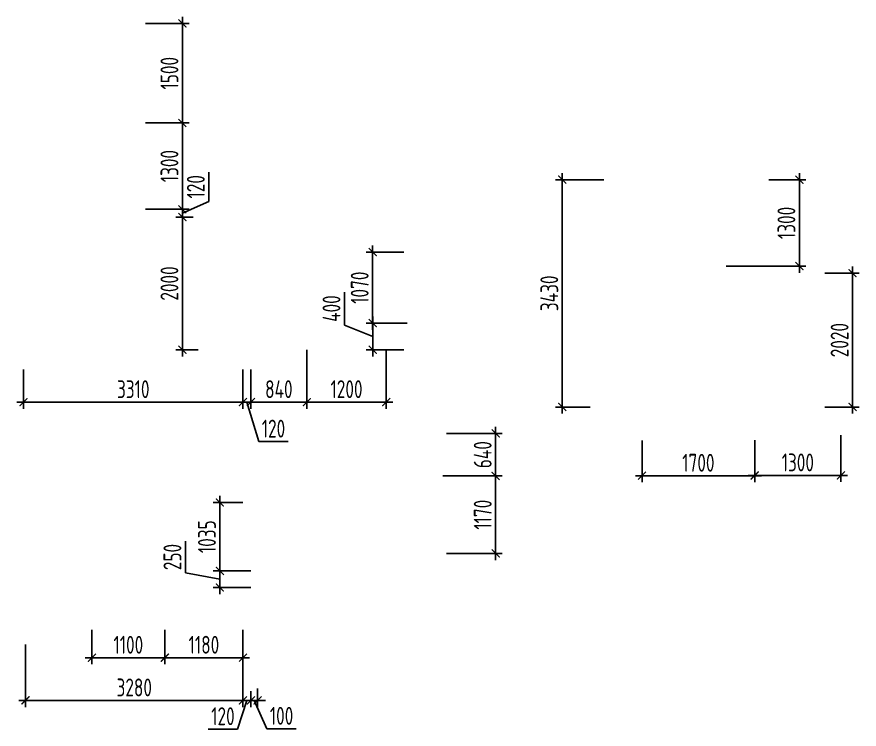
# Model space of a CAD drawing. Header units: millimetres. Extents: x -350007 to 535970, y -888 to 133718.
# Drawn here: x -291057 to -278352, y 59957 to 70701 of the extents above; entities that cross this region are included whole.
import ezdxf

# ---------------------------------------------------------------- set-up
doc = ezdxf.new("R2010")
doc.units = ezdxf.units.MM
doc.layers.add('АР_Размеры нов.', color=15, linetype='Continuous', lineweight=0)
doc.styles.add('ISOCPEUR', font='isocpeur.ttf', dxfattribs={"width": 0.7})
doc.dimstyles.new('R_100', dxfattribs={"dimtxt": 270, "dimasz": 120, "dimexe": 100, "dimexo": 0, "dimgap": 60, "dimtad": 1, "dimdec": 0, "dimrnd": 5, "dimzin": 0, "dimdsep": 46, "dimtxsty": 'ISOCPEUR', "dimblk": 'ARCHTICK', "dimcen": 0, "dimdle": 100, "dimclrd": 256, "dimclre": 256, "dimclrt": 256, "dimadec": 0, "dimazin": 0, "dimtfac": 2, "dimtdec": 0, "dimtofl": 0, "dimtmove": 1, "dimatfit": 3, "dimfxl": 1, "dimtvp": 3, "dimtolj": 1, "dimtzin": 0, "dimarcsym": 0})

# ---------------------------------------------------------------- blocks, each defined once
blk = doc.blocks.new('_ArchTick')
at = {"color": 0, "linetype": 'ByBlock', "const_width": 0.15}
blk.add_lwpolyline([(-0.5, -0.5), (0.5, 0.5)], dxfattribs=at)
blk = doc.blocks.new('*D2643')
at = {"layer": 'АР_Размеры нов.', "lineweight": -2, "ltscale": 100, "transparency": 16777216}
for p, q in [((-287995, 62243), (-287995, 63476)), ((-287646, 63376), (-288095, 63376)), ((-287646, 62343), (-288095, 62343))]:
    blk.add_line(p, q, dxfattribs=at)
at = {"layer": 'АР_Размеры нов.', "lineweight": -2, "ltscale": 100, "transparency": 16777216, "xscale": 120, "yscale": 120, "zscale": 120}
for p, rotation in [((-287995, 63376), 90), ((-287995, 62343), 270)]:
    blk.add_blockref('_ArchTick', p, dxfattribs=dict(at, rotation=rotation))
at = {"layer": 'АР_Размеры нов.', "ltscale": 100, "transparency": 16777216, "insert": (-288190, 62860), "char_height": 270, "attachment_point": 5, "rotation": 90, "style": 'ISOCPEUR'}
blk.add_mtext('\\A1;1035', dxfattribs=at)
blk = doc.blocks.new('*D2644')
at = {"layer": 'АР_Размеры нов.', "lineweight": -2, "ltscale": 100, "transparency": 16777216}
for p, q in [((-283835, 63876), (-283835, 62507)), ((-284633, 63776), (-283735, 63776)), ((-284577, 62607), (-283735, 62607))]:
    blk.add_line(p, q, dxfattribs=at)
at = {"layer": 'АР_Размеры нов.', "lineweight": -2, "ltscale": 100, "transparency": 16777216, "xscale": 120, "yscale": 120, "zscale": 120}
for p, rotation in [((-283835, 63776), 90), ((-283835, 62607), 270)]:
    blk.add_blockref('_ArchTick', p, dxfattribs=dict(at, rotation=rotation))
at = {"layer": 'АР_Размеры нов.', "ltscale": 100, "transparency": 16777216, "insert": (-284030, 63192), "char_height": 270, "attachment_point": 5, "rotation": 90, "style": 'ISOCPEUR'}
blk.add_mtext('\\A1;1170', dxfattribs=at)
blk = doc.blocks.new('*D2750')
at = {"layer": 'АР_Размеры нов.', "lineweight": -2, "ltscale": 100, "transparency": 16777216}
for p, q in [((-285690, 67252), (-285690, 65981)), ((-285218, 67152), (-285790, 67152)), ((-285171, 66081), (-285790, 66081))]:
    blk.add_line(p, q, dxfattribs=at)
at = {"layer": 'АР_Размеры нов.', "lineweight": -2, "ltscale": 100, "transparency": 16777216, "xscale": 120, "yscale": 120, "zscale": 120}
for p, rotation in [((-285690, 67152), 90), ((-285690, 66081), 270)]:
    blk.add_blockref('_ArchTick', p, dxfattribs=dict(at, rotation=rotation))
at = {"layer": 'АР_Размеры нов.', "ltscale": 100, "transparency": 16777216, "insert": (-285885, 66616), "char_height": 270, "attachment_point": 5, "rotation": 90, "style": 'ISOCPEUR'}
blk.add_mtext('\\A1;1070', dxfattribs=at)
blk = doc.blocks.new('*D2766')
at = {"layer": 'АР_Размеры нов.', "lineweight": -2, "ltscale": 100, "transparency": 16777216}
for p, q in [((-288515, 62314), (-288515, 62793)), ((-287995, 61994), (-287995, 62443)), ((-287995, 62219), (-288515, 62314)), ((-287526, 62343), (-288095, 62343)), ((-287526, 62094), (-288095, 62094))]:
    blk.add_line(p, q, dxfattribs=at)
at = {"layer": 'АР_Размеры нов.', "lineweight": -2, "ltscale": 100, "transparency": 16777216, "xscale": 120, "yscale": 120, "zscale": 120}
for p, rotation in [((-287995, 62343), 90), ((-287995, 62094), 270)]:
    blk.add_blockref('_ArchTick', p, dxfattribs=dict(at, rotation=rotation))
at = {"layer": 'АР_Размеры нов.', "ltscale": 100, "transparency": 16777216, "insert": (-288710, 62553), "char_height": 270, "attachment_point": 5, "rotation": 90, "style": 'ISOCPEUR'}
blk.add_mtext('\\A1;250', dxfattribs=at)
blk = doc.blocks.new('*D2767')
at = {"layer": 'АР_Размеры нов.', "lineweight": -2, "ltscale": 100, "transparency": 16777216}
for p, q in [((-284577, 64418), (-283735, 64418)), ((-283835, 63677), (-283835, 64518)), ((-284467, 63777), (-283735, 63777))]:
    blk.add_line(p, q, dxfattribs=at)
at = {"layer": 'АР_Размеры нов.', "lineweight": -2, "ltscale": 100, "transparency": 16777216, "xscale": 120, "yscale": 120, "zscale": 120}
for p, rotation in [((-283835, 64418), 90), ((-283835, 63777), 270)]:
    blk.add_blockref('_ArchTick', p, dxfattribs=dict(at, rotation=rotation))
at = {"layer": 'АР_Размеры нов.', "ltscale": 100, "transparency": 16777216, "insert": (-284030, 64097), "char_height": 270, "attachment_point": 5, "rotation": 90, "style": 'ISOCPEUR'}
blk.add_mtext('\\A1;640', dxfattribs=at)
blk = doc.blocks.new('*D2768')
at = {"layer": 'АР_Размеры нов.', "lineweight": -2, "ltscale": 100, "transparency": 16777216}
for p, q in [((-281627, 64312), (-281627, 63680)), ((-279927, 64317), (-279927, 63680)), ((-281727, 63780), (-279827, 63780))]:
    blk.add_line(p, q, dxfattribs=at)
at = {"layer": 'АР_Размеры нов.', "lineweight": -2, "ltscale": 100, "transparency": 16777216, "xscale": 120, "yscale": 120, "zscale": 120, "rotation": 180}
blk.add_blockref('_ArchTick', (-281627, 63780), dxfattribs=at)
at = {"layer": 'АР_Размеры нов.', "lineweight": -2, "ltscale": 100, "transparency": 16777216, "xscale": 120, "yscale": 120, "zscale": 120}
blk.add_blockref('_ArchTick', (-279927, 63780), dxfattribs=at)
at = {"layer": 'АР_Размеры нов.', "ltscale": 100, "transparency": 16777216, "insert": (-280777, 63975), "char_height": 270, "attachment_point": 5, "style": 'ISOCPEUR'}
blk.add_mtext('\\A1;1700', dxfattribs=at)
blk = doc.blocks.new('*D2769')
at = {"layer": 'АР_Размеры нов.', "lineweight": -2, "ltscale": 100, "transparency": 16777216}
for p, q in [((-279927, 64317), (-279927, 63685)), ((-278627, 64390), (-278627, 63685)), ((-280027, 63785), (-278527, 63785))]:
    blk.add_line(p, q, dxfattribs=at)
at = {"layer": 'АР_Размеры нов.', "lineweight": -2, "ltscale": 100, "transparency": 16777216, "xscale": 120, "yscale": 120, "zscale": 120, "rotation": 180}
blk.add_blockref('_ArchTick', (-279927, 63785), dxfattribs=at)
at = {"layer": 'АР_Размеры нов.', "lineweight": -2, "ltscale": 100, "transparency": 16777216, "xscale": 120, "yscale": 120, "zscale": 120}
blk.add_blockref('_ArchTick', (-278627, 63785), dxfattribs=at)
at = {"layer": 'АР_Размеры нов.', "ltscale": 100, "transparency": 16777216, "insert": (-279277, 63980), "char_height": 270, "attachment_point": 5, "style": 'ISOCPEUR'}
blk.add_mtext('\\A1;1300', dxfattribs=at)
blk = doc.blocks.new('*D2770')
at = {"layer": 'АР_Размеры нов.', "lineweight": -2, "ltscale": 100, "transparency": 16777216}
for p, q in [((-288560, 69001), (-288560, 70701)), ((-289115, 70601), (-288460, 70601)), ((-289115, 69101), (-288460, 69101))]:
    blk.add_line(p, q, dxfattribs=at)
at = {"layer": 'АР_Размеры нов.', "lineweight": -2, "ltscale": 100, "transparency": 16777216, "xscale": 120, "yscale": 120, "zscale": 120}
for p, rotation in [((-288560, 70601), 90), ((-288560, 69101), 270)]:
    blk.add_blockref('_ArchTick', p, dxfattribs=dict(at, rotation=rotation))
at = {"layer": 'АР_Размеры нов.', "ltscale": 100, "transparency": 16777216, "insert": (-288755, 69851), "char_height": 270, "attachment_point": 5, "rotation": 90, "style": 'ISOCPEUR'}
blk.add_mtext('\\A1;1500', dxfattribs=at)
blk = doc.blocks.new('*D3034')
at = {"layer": 'АР_Размеры нов.', "lineweight": -2, "ltscale": 100, "transparency": 16777216}
for p, q in [((-279714, 68244), (-279154, 68244)), ((-279254, 68344), (-279254, 66841)), ((-280359, 66941), (-279154, 66941))]:
    blk.add_line(p, q, dxfattribs=at)
at = {"layer": 'АР_Размеры нов.', "lineweight": -2, "ltscale": 100, "transparency": 16777216, "xscale": 120, "yscale": 120, "zscale": 120}
for p, rotation in [((-279254, 68244), 90), ((-279254, 66941), 270)]:
    blk.add_blockref('_ArchTick', p, dxfattribs=dict(at, rotation=rotation))
at = {"layer": 'АР_Размеры нов.', "ltscale": 100, "transparency": 16777216, "insert": (-279449, 67593), "char_height": 270, "attachment_point": 5, "rotation": 90, "style": 'ISOCPEUR'}
blk.add_mtext('\\A1;1300', dxfattribs=at)
blk = doc.blocks.new('*D3068')
at = {"layer": 'АР_Размеры нов.', "lineweight": -2, "ltscale": 100, "transparency": 16777216}
for p, q in [((-288560, 69201), (-288560, 67699)), ((-289115, 69101), (-288460, 69101)), ((-289115, 67799), (-288460, 67799))]:
    blk.add_line(p, q, dxfattribs=at)
at = {"layer": 'АР_Размеры нов.', "lineweight": -2, "ltscale": 100, "transparency": 16777216, "xscale": 120, "yscale": 120, "zscale": 120}
for p, rotation in [((-288560, 69101), 90), ((-288560, 67799), 270)]:
    blk.add_blockref('_ArchTick', p, dxfattribs=dict(at, rotation=rotation))
at = {"layer": 'АР_Размеры нов.', "ltscale": 100, "transparency": 16777216, "insert": (-288755, 68450), "char_height": 270, "attachment_point": 5, "rotation": 90, "style": 'ISOCPEUR'}
blk.add_mtext('\\A1;1300', dxfattribs=at)
blk = doc.blocks.new('*D3076')
at = {"layer": 'АР_Размеры нов.', "lineweight": -2, "ltscale": 100, "transparency": 16777216}
for p, q in [((-286684, 65679), (-286684, 64790)), ((-285484, 65679), (-285484, 64790)), ((-285384, 64890), (-286784, 64890))]:
    blk.add_line(p, q, dxfattribs=at)
at = {"layer": 'АР_Размеры нов.', "lineweight": -2, "ltscale": 100, "transparency": 16777216, "xscale": 120, "yscale": 120, "zscale": 120, "rotation": 180}
blk.add_blockref('_ArchTick', (-286684, 64890), dxfattribs=at)
at = {"layer": 'АР_Размеры нов.', "lineweight": -2, "ltscale": 100, "transparency": 16777216, "xscale": 120, "yscale": 120, "zscale": 120}
blk.add_blockref('_ArchTick', (-285484, 64890), dxfattribs=at)
at = {"layer": 'АР_Размеры нов.', "ltscale": 100, "transparency": 16777216, "insert": (-286084, 65085), "char_height": 270, "attachment_point": 5, "style": 'ISOCPEUR'}
blk.add_mtext('\\A1;1200', dxfattribs=at)
blk = doc.blocks.new('*D3081')
at = {"layer": 'АР_Размеры нов.', "lineweight": -2, "ltscale": 100, "transparency": 16777216}
for p, q in [((-286116, 66052), (-286116, 66550)), ((-285217, 66081), (-285789, 66081)), ((-285689, 65579), (-285689, 66181)), ((-285689, 65880), (-286116, 66052)), ((-285218, 65679), (-285789, 65679))]:
    blk.add_line(p, q, dxfattribs=at)
at = {"layer": 'АР_Размеры нов.', "lineweight": -2, "ltscale": 100, "transparency": 16777216, "xscale": 120, "yscale": 120, "zscale": 120}
for p, rotation in [((-285689, 66081), 90), ((-285689, 65679), 270)]:
    blk.add_blockref('_ArchTick', p, dxfattribs=dict(at, rotation=rotation))
at = {"layer": 'АР_Размеры нов.', "ltscale": 100, "transparency": 16777216, "insert": (-286311, 66301), "char_height": 270, "attachment_point": 5, "rotation": 90, "style": 'ISOCPEUR'}
blk.add_mtext('\\A1;400', dxfattribs=at)
blk = doc.blocks.new('*D3082')
at = {"layer": 'АР_Размеры нов.', "lineweight": -2, "ltscale": 100, "transparency": 16777216}
for p, q in [((-282205, 68245), (-282931, 68245)), ((-282831, 64716), (-282831, 68345)), ((-282409, 64816), (-282931, 64816))]:
    blk.add_line(p, q, dxfattribs=at)
at = {"layer": 'АР_Размеры нов.', "lineweight": -2, "ltscale": 100, "transparency": 16777216, "xscale": 120, "yscale": 120, "zscale": 120}
for p, rotation in [((-282831, 68245), 90), ((-282831, 64816), 270)]:
    blk.add_blockref('_ArchTick', p, dxfattribs=dict(at, rotation=rotation))
at = {"layer": 'АР_Размеры нов.', "ltscale": 100, "transparency": 16777216, "insert": (-283026, 66531), "char_height": 270, "attachment_point": 5, "rotation": 90, "style": 'ISOCPEUR'}
blk.add_mtext('\\A1;3430', dxfattribs=at)
blk = doc.blocks.new('*D2985')
at = {"layer": 'АР_Размеры нов.', "lineweight": -2, "ltscale": 500, "transparency": 16777216}
for p, q in [((-278868, 66835), (-278352, 66835)), ((-278452, 66935), (-278452, 64716)), ((-278869, 64816), (-278352, 64816))]:
    blk.add_line(p, q, dxfattribs=at)
at = {"layer": 'АР_Размеры нов.', "lineweight": -2, "ltscale": 500, "transparency": 16777216, "xscale": 120, "yscale": 120, "zscale": 120}
for p, rotation in [((-278452, 66835), 90), ((-278452, 64816), 270)]:
    blk.add_blockref('_ArchTick', p, dxfattribs=dict(at, rotation=rotation))
at = {"layer": 'АР_Размеры нов.', "lineweight": 13, "ltscale": 500, "transparency": 16777216, "insert": (-278647, 65825), "char_height": 270, "attachment_point": 5, "rotation": 90, "style": 'ISOCPEUR'}
blk.add_mtext('\\A1;2020', dxfattribs=at)
blk = doc.blocks.new('*D2986')
at = {"layer": 'АР_Размеры нов.', "lineweight": -2, "ltscale": 500, "transparency": 16777216}
for p, q in [((-290927, 61233), (-290927, 60291)), ((-287646, 60976), (-287646, 60291)), ((-291027, 60391), (-287546, 60391))]:
    blk.add_line(p, q, dxfattribs=at)
at = {"layer": 'АР_Размеры нов.', "lineweight": -2, "ltscale": 500, "transparency": 16777216, "xscale": 120, "yscale": 120, "zscale": 120, "rotation": 180}
blk.add_blockref('_ArchTick', (-290927, 60391), dxfattribs=at)
at = {"layer": 'АР_Размеры нов.', "lineweight": -2, "ltscale": 500, "transparency": 16777216, "xscale": 120, "yscale": 120, "zscale": 120}
blk.add_blockref('_ArchTick', (-287646, 60391), dxfattribs=at)
at = {"layer": 'АР_Размеры нов.', "lineweight": 13, "ltscale": 500, "transparency": 16777216, "insert": (-289286, 60586), "char_height": 270, "attachment_point": 5, "style": 'ISOCPEUR'}
blk.add_mtext('\\A1;3280', dxfattribs=at)
blk = doc.blocks.new('*D2987')
at = {"layer": 'АР_Размеры нов.', "lineweight": -2, "ltscale": 500, "transparency": 16777216}
for p, q in [((-287646, 60976), (-287646, 60291)), ((-287526, 60528), (-287526, 60291)), ((-287746, 60391), (-287426, 60391)), ((-287586, 60391), (-287728, 59957)), ((-287728, 59957), (-288169, 59957))]:
    blk.add_line(p, q, dxfattribs=at)
at = {"layer": 'АР_Размеры нов.', "lineweight": -2, "ltscale": 500, "transparency": 16777216, "xscale": 120, "yscale": 120, "zscale": 120, "rotation": 180}
blk.add_blockref('_ArchTick', (-287646, 60391), dxfattribs=at)
at = {"layer": 'АР_Размеры нов.', "lineweight": -2, "ltscale": 500, "transparency": 16777216, "xscale": 120, "yscale": 120, "zscale": 120}
blk.add_blockref('_ArchTick', (-287526, 60391), dxfattribs=at)
at = {"layer": 'АР_Размеры нов.', "lineweight": 13, "ltscale": 500, "transparency": 16777216, "insert": (-287948, 60152), "char_height": 270, "attachment_point": 5, "style": 'ISOCPEUR'}
blk.add_mtext('\\A1;120', dxfattribs=at)
blk = doc.blocks.new('*D2988')
at = {"layer": 'АР_Размеры нов.', "lineweight": -2, "ltscale": 500, "transparency": 16777216}
for p, q in [((-287526, 60528), (-287526, 60291)), ((-287426, 60570), (-287426, 60291)), ((-287526, 60391), (-287646, 60391)), ((-287526, 60391), (-287426, 60391)), ((-287476, 60391), (-287285, 59963)), ((-287426, 60391), (-287306, 60391)), ((-287285, 59963), (-286843, 59963))]:
    blk.add_line(p, q, dxfattribs=at)
at = {"layer": 'АР_Размеры нов.', "lineweight": -2, "ltscale": 500, "transparency": 16777216, "xscale": 120, "yscale": 120, "zscale": 120}
blk.add_blockref('_ArchTick', (-287526, 60391), dxfattribs=at)
at = {"layer": 'АР_Размеры нов.', "lineweight": -2, "ltscale": 500, "transparency": 16777216, "xscale": 120, "yscale": 120, "zscale": 120, "rotation": 180}
blk.add_blockref('_ArchTick', (-287426, 60391), dxfattribs=at)
at = {"layer": 'АР_Размеры нов.', "lineweight": 13, "ltscale": 500, "transparency": 16777216, "insert": (-287064, 60158), "char_height": 270, "attachment_point": 5, "style": 'ISOCPEUR'}
blk.add_mtext('\\A1;100', dxfattribs=at)
blk = doc.blocks.new('*D2991')
at = {"layer": 'АР_Размеры нов.', "lineweight": -2, "ltscale": 500, "transparency": 16777216}
for p, q in [((-288162, 67917), (-288162, 68359)), ((-288560, 67739), (-288162, 67917)), ((-288560, 67899), (-288560, 67579)), ((-289115, 67799), (-288460, 67799)), ((-288399, 67679), (-288660, 67679))]:
    blk.add_line(p, q, dxfattribs=at)
at = {"layer": 'АР_Размеры нов.', "lineweight": -2, "ltscale": 500, "transparency": 16777216, "xscale": 120, "yscale": 120, "zscale": 120}
for p, rotation in [((-288560, 67799), 90), ((-288560, 67679), 270)]:
    blk.add_blockref('_ArchTick', p, dxfattribs=dict(at, rotation=rotation))
at = {"layer": 'АР_Размеры нов.', "lineweight": 13, "ltscale": 500, "transparency": 16777216, "insert": (-288357, 68138), "char_height": 270, "attachment_point": 5, "rotation": 90, "style": 'ISOCPEUR'}
blk.add_mtext('\\A1;120', dxfattribs=at)
blk = doc.blocks.new('*D2992')
at = {"layer": 'АР_Размеры нов.', "lineweight": -2, "ltscale": 500, "transparency": 16777216}
for p, q in [((-288560, 67779), (-288560, 65579)), ((-288399, 67679), (-288660, 67679)), ((-288324, 65679), (-288660, 65679))]:
    blk.add_line(p, q, dxfattribs=at)
at = {"layer": 'АР_Размеры нов.', "lineweight": -2, "ltscale": 500, "transparency": 16777216, "xscale": 120, "yscale": 120, "zscale": 120}
for p, rotation in [((-288560, 67679), 90), ((-288560, 65679), 270)]:
    blk.add_blockref('_ArchTick', p, dxfattribs=dict(at, rotation=rotation))
at = {"layer": 'АР_Размеры нов.', "lineweight": 13, "ltscale": 500, "transparency": 16777216, "insert": (-288755, 66679), "char_height": 270, "attachment_point": 5, "rotation": 90, "style": 'ISOCPEUR'}
blk.add_mtext('\\A1;2000', dxfattribs=at)
blk = doc.blocks.new('*D2993')
at = {"layer": 'АР_Размеры нов.', "lineweight": -2, "ltscale": 500, "transparency": 16777216}
for p, q in [((-290957, 65384), (-290957, 64790)), ((-287646, 65384), (-287646, 64790)), ((-291057, 64890), (-287546, 64890))]:
    blk.add_line(p, q, dxfattribs=at)
at = {"layer": 'АР_Размеры нов.', "lineweight": -2, "ltscale": 500, "transparency": 16777216, "xscale": 120, "yscale": 120, "zscale": 120, "rotation": 180}
blk.add_blockref('_ArchTick', (-290957, 64890), dxfattribs=at)
at = {"layer": 'АР_Размеры нов.', "lineweight": -2, "ltscale": 500, "transparency": 16777216, "xscale": 120, "yscale": 120, "zscale": 120}
blk.add_blockref('_ArchTick', (-287646, 64890), dxfattribs=at)
at = {"layer": 'АР_Размеры нов.', "lineweight": 13, "ltscale": 500, "transparency": 16777216, "insert": (-289301, 65085), "char_height": 270, "attachment_point": 5, "style": 'ISOCPEUR'}
blk.add_mtext('\\A1;3310', dxfattribs=at)
blk = doc.blocks.new('*D2994')
at = {"layer": 'АР_Размеры нов.', "lineweight": -2, "ltscale": 500, "transparency": 16777216}
for p, q in [((-287646, 65384), (-287646, 64790)), ((-287526, 65384), (-287526, 64790)), ((-287746, 64890), (-287426, 64890)), ((-287586, 64890), (-287407, 64295)), ((-287407, 64295), (-286966, 64295))]:
    blk.add_line(p, q, dxfattribs=at)
at = {"layer": 'АР_Размеры нов.', "lineweight": -2, "ltscale": 500, "transparency": 16777216, "xscale": 120, "yscale": 120, "zscale": 120, "rotation": 180}
blk.add_blockref('_ArchTick', (-287646, 64890), dxfattribs=at)
at = {"layer": 'АР_Размеры нов.', "lineweight": -2, "ltscale": 500, "transparency": 16777216, "xscale": 120, "yscale": 120, "zscale": 120}
blk.add_blockref('_ArchTick', (-287526, 64890), dxfattribs=at)
at = {"layer": 'АР_Размеры нов.', "lineweight": 13, "ltscale": 500, "transparency": 16777216, "insert": (-287186, 64490), "char_height": 270, "attachment_point": 5, "style": 'ISOCPEUR'}
blk.add_mtext('\\A1;120', dxfattribs=at)
blk = doc.blocks.new('*D2995')
at = {"layer": 'АР_Размеры нов.', "lineweight": -2, "ltscale": 500, "transparency": 16777216}
for p, q in [((-287526, 65384), (-287526, 64790)), ((-286684, 65384), (-286684, 64790)), ((-287626, 64890), (-286584, 64890))]:
    blk.add_line(p, q, dxfattribs=at)
at = {"layer": 'АР_Размеры нов.', "lineweight": -2, "ltscale": 500, "transparency": 16777216, "xscale": 120, "yscale": 120, "zscale": 120, "rotation": 180}
blk.add_blockref('_ArchTick', (-287526, 64890), dxfattribs=at)
at = {"layer": 'АР_Размеры нов.', "lineweight": -2, "ltscale": 500, "transparency": 16777216, "xscale": 120, "yscale": 120, "zscale": 120}
blk.add_blockref('_ArchTick', (-286684, 64890), dxfattribs=at)
at = {"layer": 'АР_Размеры нов.', "lineweight": 13, "ltscale": 500, "transparency": 16777216, "insert": (-287105, 65085), "char_height": 270, "attachment_point": 5, "style": 'ISOCPEUR'}
blk.add_mtext('\\A1;840', dxfattribs=at)
blk = doc.blocks.new('*D2577')
at = {"layer": 'АР_Размеры нов.', "lineweight": -2, "ltscale": 500, "transparency": 16777216}
for p, q in [((-288825, 61456), (-288825, 60935)), ((-287646, 61456), (-287646, 60935)), ((-287546, 61035), (-288925, 61035))]:
    blk.add_line(p, q, dxfattribs=at)
at = {"layer": 'АР_Размеры нов.', "lineweight": -2, "ltscale": 500, "transparency": 16777216, "xscale": 120, "yscale": 120, "zscale": 120, "rotation": 180}
blk.add_blockref('_ArchTick', (-288825, 61035), dxfattribs=at)
at = {"layer": 'АР_Размеры нов.', "lineweight": -2, "ltscale": 500, "transparency": 16777216, "xscale": 120, "yscale": 120, "zscale": 120}
blk.add_blockref('_ArchTick', (-287646, 61035), dxfattribs=at)
at = {"layer": 'АР_Размеры нов.', "lineweight": 13, "ltscale": 500, "transparency": 16777216, "insert": (-288235, 61230), "char_height": 270, "attachment_point": 5, "style": 'ISOCPEUR'}
blk.add_mtext('\\A1;1180', dxfattribs=at)
blk = doc.blocks.new('*D2578')
at = {"layer": 'АР_Размеры нов.', "lineweight": -2, "ltscale": 500, "transparency": 16777216}
for p, q in [((-289925, 61456), (-289925, 60935)), ((-288825, 61456), (-288825, 60935)), ((-288725, 61035), (-290025, 61035))]:
    blk.add_line(p, q, dxfattribs=at)
at = {"layer": 'АР_Размеры нов.', "lineweight": -2, "ltscale": 500, "transparency": 16777216, "xscale": 120, "yscale": 120, "zscale": 120, "rotation": 180}
blk.add_blockref('_ArchTick', (-289925, 61035), dxfattribs=at)
at = {"layer": 'АР_Размеры нов.', "lineweight": -2, "ltscale": 500, "transparency": 16777216, "xscale": 120, "yscale": 120, "zscale": 120}
blk.add_blockref('_ArchTick', (-288825, 61035), dxfattribs=at)
at = {"layer": 'АР_Размеры нов.', "lineweight": 13, "ltscale": 500, "transparency": 16777216, "insert": (-289375, 61230), "char_height": 270, "attachment_point": 5, "style": 'ISOCPEUR'}
blk.add_mtext('\\A1;1100', dxfattribs=at)

msp = doc.modelspace()

# ---------------------------------------------------------------- dimensions: what is measured, and where the dimension line sits
at = {"layer": 'АР_Размеры нов.', "ltscale": 100}
for base, p1, p2, angle, picture, middle in [((-288560.1, 70601.1), (-289115.4, 69101.1), (-289115.4, 70601.1), 270, '*D2770', (-288755.1, 69851.1)), ((-288560.1, 67798.8), (-289115.4, 69101.1), (-289115.4, 67798.8), 90, '*D3068', (-288755.1, 68450)), ((-282830.7, 68245.4), (-282408.7, 64815.7), (-282204.7, 68245.4), 90, '*D3082', (-283025.7, 66530.5)), ((-279254.4, 66941.4, -0.1), (-279714.4, 68243.7, 0.1), (-280358.8, 66941.4, -0.1), 90, '*D3034', (-279449.4, 67592.5, -0.1)), ((-285689.9, 66080.9), (-285218.4, 67151.9), (-285171.4, 66080.9), 90, '*D2750', (-285884.9, 66616.4)), ((-283834.8, 64417.9), (-284467.5, 63776.6), (-284576.6, 64417.9), 90, '*D2767', (-284029.8, 64097.3)), ((-283834.8, 62607.5), (-284632.7, 63776.4), (-284577, 62607.5), 90, '*D2644', (-284029.8, 63192)), ((-287995.1, 63376.1), (-287645.6, 62343.1), (-287645.7, 63376.1), 90, '*D2643', (-288190.1, 62859.6))]:
    dim = msp.add_linear_dim(base=base, p1=p1, p2=p2, angle=angle, dimstyle='R_100', override={"dimpost": '\\X', "dimfxl": 2.5, "dimarcsym": 2}, dxfattribs=at)
    dim.commit()
    dim.dimension.update_dxf_attribs({"geometry": picture, "text_midpoint": middle})
at = {"layer": 'АР_Размеры нов.', "lineweight": 13, "ltscale": 500}
dim = msp.add_linear_dim(base=(-288560.1, 67678.8), p1=(-289115.4, 67798.8), p2=(-288398.7, 67678.8), angle=90, dimstyle='R_100', override={"dimpost": '\\X', "dimfxl": 2.5, "dimarcsym": 2}, dxfattribs=at)
dim.commit()
dim.dimension.update_dxf_attribs({"geometry": '*D2991', "text_midpoint": (-288162.1, 67977.3), "dimtype": 160})
for base, p1, p2, override, picture, middle in [((-288560.1, 65678.8), (-288398.7, 67678.8), (-288323.7, 65678.8), {"dimpost": '\\X', "dimfxl": 2.5, "dimarcsym": 2}, '*D2992', (-288755.1, 66678.8)), ((-278452.2, 64815.8), (-278868.2, 66835.1), (-278869, 64815.8, 0), {"dimpost": '\\X'}, '*D2985', (-278647.2, 65825.5))]:
    dim = msp.add_linear_dim(base=base, p1=p1, p2=p2, angle=90, dimstyle='R_100', override=override, dxfattribs=at)
    dim.commit()
    dim.dimension.update_dxf_attribs({"geometry": picture, "text_midpoint": middle})
at = {"layer": 'АР_Размеры нов.', "ltscale": 100}
for base, p1, p2, picture, middle in [((-285689.3, 66080.9), (-285218.4, 65678.8), (-285217, 66080.9), '*D3081', (-286116.3, 66112.2)), ((-287995.1, 62343.1), (-287525.5, 62094), (-287525.5, 62343.1), '*D2766', (-288515.1, 62373.6))]:
    dim = msp.add_linear_dim(base=base, p1=p1, p2=p2, angle=90, dimstyle='R_100', override={"dimpost": '\\X', "dimfxl": 2.5, "dimarcsym": 2}, dxfattribs=at)
    dim.commit()
    dim.dimension.update_dxf_attribs({"geometry": picture, "text_midpoint": middle, "dimtype": 160})
for base, p1, p2, picture, middle in [((-286683.8, 64890.3), (-285483.8, 65678.8), (-286683.8, 65678.8), '*D3076', (-286083.8, 65085.3)), ((-279927.3, 63779.7, 1.4), (-281627.3, 64311.6, -1.4), (-279927.3, 64317.2, -1.4), '*D2768', (-280777.3, 63974.7, 1.4)), ((-278627.1, 63785.3), (-279927.3, 64317.2, -1.4), (-278627.1, 64390.2), '*D2769', (-279277.2, 63980.3))]:
    dim = msp.add_linear_dim(base=base, p1=p1, p2=p2, dimstyle='R_100', override={"dimpost": '\\X', "dimfxl": 2.5, "dimarcsym": 2}, dxfattribs=at)
    dim.commit()
    dim.dimension.update_dxf_attribs({"geometry": picture, "text_midpoint": middle})
at = {"layer": 'АР_Размеры нов.', "lineweight": 13, "ltscale": 500}
for base, p1, p2, picture, middle in [((-287645.7, 64890.3), (-290956.8, 65384.5), (-287645.7, 65384.5), '*D2993', (-289301.3, 65085.3)), ((-287525.5, 64890.3), (-287645.7, 65384.5), (-287525.5, 65384.5), '*D2994', (-287347.1, 64490.3)), ((-286683.8, 64890.3), (-287525.5, 65384.5), (-286683.8, 65384.5), '*D2995', (-287104.7, 65085.3)), ((-289924.6, 61035.3), (-288824.6, 61455.7), (-289924.6, 61455.7), '*D2578', (-289374.6, 61230.3)), ((-288824.6, 61035.3), (-287645.7, 61455.7), (-288824.6, 61455.7), '*D2577', (-288235.1, 61230.3)), ((-287645.7, 60391), (-290926.8, 61233.3), (-287645.7, 60975.7), '*D2986', (-289286.3, 60586))]:
    dim = msp.add_linear_dim(base=base, p1=p1, p2=p2, dimstyle='R_100', override={"dimpost": '\\X'}, dxfattribs=at)
    dim.commit()
    dim.dimension.update_dxf_attribs({"geometry": picture, "text_midpoint": middle})
for base, p1, p2, picture, middle in [((-287525.5, 60391), (-287645.7, 60975.7), (-287525.5, 60527.7), '*D2987', (-287787.5, 59957)), ((-287425.5, 60391), (-287525.5, 60527.7), (-287425.5, 60570.3, -1.4), '*D2988', (-287224.7, 59963.5))]:
    dim = msp.add_linear_dim(base=base, p1=p1, p2=p2, dimstyle='R_100', override={"dimpost": '\\X'}, dxfattribs=at)
    dim.commit()
    dim.dimension.update_dxf_attribs({"geometry": picture, "text_midpoint": middle, "dimtype": 160})

doc.saveas('drawing.dxf')
